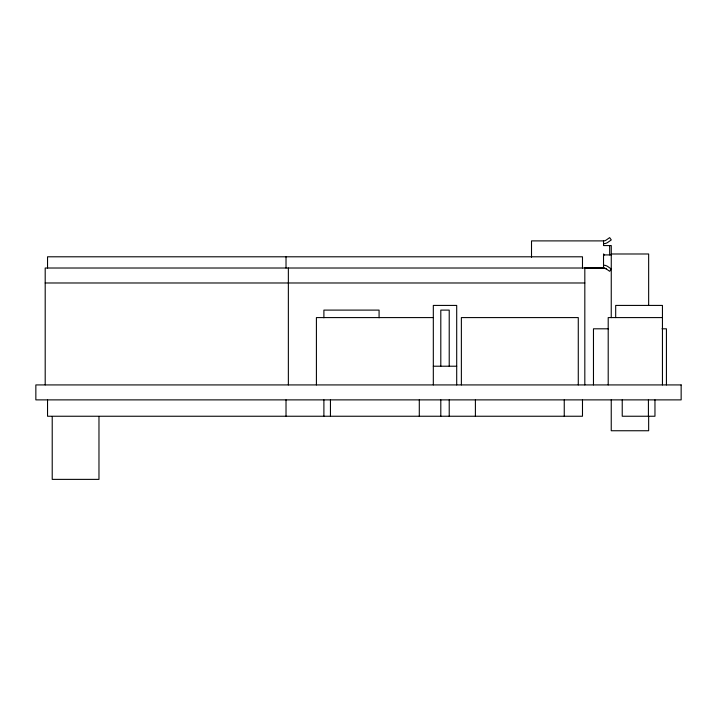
<?xml version="1.0" encoding="UTF-8"?>
<svg xmlns="http://www.w3.org/2000/svg" width="717" height="717" viewBox="0 0 717 717"><rect width="100%" height="100%" fill="white"/><g stroke="black" fill="none" stroke-linecap="round" stroke-linejoin="round"><path stroke-width="1.08" d="M603.526 243.699A7.484 7.484 0 0 0 607.828 242.346L611.278 239.917L609.665 237.623L606.215 240.043A4.678 4.678 0 0 1 603.526 240.894L531.512 240.894L531.512 257.233M611.242 253.988L648.652 253.988L648.652 305.352M603.526 254.92L611.278 254.92M603.526 265.209A7.484 7.484 0 0 1 607.828 266.572L611.278 268.992L609.665 271.295L606.215 268.866A4.678 4.678 0 0 0 603.526 268.015L45.198 268.015L45.198 384.921M45.198 282.982L584.821 282.982M433.319 317.586L316.412 317.586L316.412 384.921M662.445 317.586L608.204 317.586L608.204 384.921M608.464 328.807L593.47 328.807L593.47 384.921M661.997 328.807L666.425 328.807L666.425 384.921M433.319 366.217L456.702 366.217M603.526 268.015L584.696 267.979L603.526 267.97L603.526 253.926L604.476 254.92M603.526 267.907L606.215 268.866M662.445 384.921L662.445 305.424L615.688 305.424L615.688 317.586M654.962 399.88L654.962 416.245L622.231 416.245L622.231 399.88M648.652 416.416L648.652 430.747L611.242 430.747L611.242 399.88M648.419 399.88L648.419 416.245M611.242 317.64L611.278 245.572L603.526 245.572L603.526 240.894M609.665 245.572L609.665 254.92M584.821 268.015L584.821 384.921M582.482 268.015L582.482 256.794L47.537 256.794L47.537 268.015M582.482 399.88L582.482 416.245L47.537 416.245L47.537 399.88M578.278 384.921L578.278 317.586L461.372 317.586L461.372 384.921M564.252 399.88L564.252 416.245M475.398 399.88L475.398 416.245M456.702 384.921L456.702 305.424L433.319 305.424L433.319 384.921M449.218 366.217L449.218 310.103L440.803 310.103L440.803 366.217M449.218 399.88L449.218 416.245M440.803 399.88L440.803 416.245M419.293 399.88L419.293 416.245M379.078 317.801L379.078 310.103L323.896 310.103L323.896 317.801M330.447 399.88L330.447 416.245M323.896 399.88L323.896 416.245M288.359 268.015L288.359 384.921M286.02 256.794L286.02 268.015M286.02 399.88L286.02 416.245M98.973 416.676L98.973 479.377L52.216 479.377L52.216 416.676M681.15 384.921L35.85 384.921L35.85 399.88L681.15 399.88L681.15 384.921"/></g></svg>
